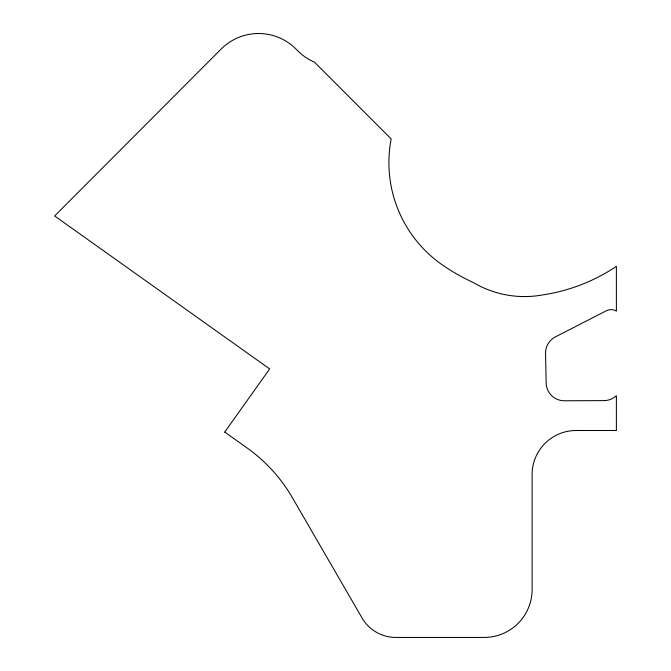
<?xml version="1.0" encoding="UTF-8"?>
<svg xmlns="http://www.w3.org/2000/svg" width="671" height="671" viewBox="0 0 671 671"><rect width="100%" height="100%" fill="white"/><g stroke="black" fill="none" stroke-linecap="round" stroke-linejoin="round"><path stroke-width="1.01" d="M224.659 432.191L269.667 368.924L54.619 215.961L221.187 49.025A52.824 52.824 0 0 1 295.945 49L297.949 51.004A52.019 52.019 0 0 0 314.439 62.126L391.176 138.922A124.605 124.605 0 0 0 443.33 265.599A205.259 205.259 0 0 0 473.089 282.432A100.675 100.675 0 0 0 541.572 295.106A180.935 180.935 0 0 0 616.381 266.379L616.381 311.109A10.082 10.082 0 0 0 606.475 310.707L555.412 336.884A18.151 18.151 0 0 0 545.548 353.407L546.152 382.998A18.151 18.151 0 0 0 564.37 400.772L604.009 400.621A18.151 18.151 0 0 0 616.381 395.689L616.372 430.547A43.959 43.959 0 0 0 614.519 430.497L575.366 430.514A43.959 43.959 0 0 0 532.128 474.456L532.128 589.457A47.985 47.985 0 0 1 484.143 637.45L395.882 637.45A39.119 39.119 0 0 1 362.03 617.941L292.38 497.689A158.482 158.482 0 0 0 247.104 447.976L224.911 432.191"/></g></svg>
